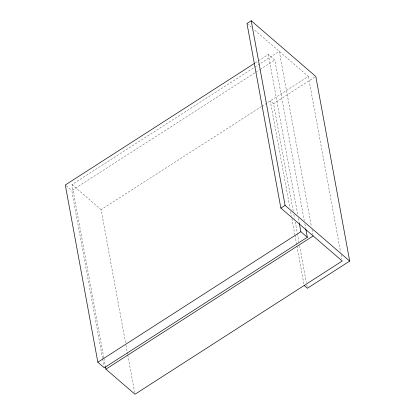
<?xml version="1.0" encoding="UTF-8"?>
<svg xmlns="http://www.w3.org/2000/svg" width="415" height="415" viewBox="0 0 415 415"><rect width="100%" height="100%" fill="white"/><g stroke="black" fill="none" stroke-linecap="round" stroke-linejoin="round"><path stroke-width="0.31" stroke-dasharray="2.08 1.56" d="M255.267 62.873L257.99 61.124M258.535 60.772L268.329 54.474L274.792 60.045L304.278 220.697M103.802 357.72L72.023 184.571L254.193 67.463M254.737 67.111L279.279 51.336L311.411 226.393M102.536 358.223L71.764 190.563L255.194 72.641M255.739 72.293L259.551 69.844M260.096 69.492L274.792 60.045M125.517 342.686L101.099 209.642L261.45 106.562M261.995 106.209L308.355 76.407L253.85 29.408M293.265 211.245L273.516 103.662L314.731 77.169M246.977 23.479L251.397 27.291M273.516 103.662L270.29 100.876L289.914 207.822M72.023 184.571L101.099 209.642M66.224 185.785L71.764 190.563M308.355 76.407L340.601 252.102M341.068 254.649L341.887 259.105M311.997 229.578L312.931 234.672M304.859 223.882L305.679 228.343M268.329 54.474L297.7 214.488M298.401 218.311L299.22 222.772M293.846 214.431L294.546 218.249M295.247 222.067L297.233 232.888M297.353 233.526L298.873 241.8M299.573 245.623L306.348 282.542M306.815 285.089L307.167 286.998M290.614 211.645L291.434 216.101M291.901 218.648L294.821 234.558M294.94 235.196L296.808 245.384M296.927 246.017L303.936 284.213M125.984 345.233L127.151 351.598M127.27 352.236L127.618 354.145M127.737 354.784L134.745 392.979M103.921 358.358L105.322 365.994M102.65 358.861L104.056 366.512"/><path stroke-width="0.62" d="M304.169 285.489L307.401 288.275L349.695 261.082L315.815 76.474L251.205 20.76L246.977 23.479L280.856 208.086L342.235 261.014L134.979 394.25L105.908 369.179L105.436 366.632M254.722 63.22L65.3 184.991L97.831 362.212L104.29 367.783L307.318 237.271L305.798 228.981M280.856 208.086L285.089 205.368L251.205 20.76M97.831 362.212L300.859 231.7L299.334 223.41M105.908 369.179L313.164 235.943M285.089 205.368L349.695 261.082M300.859 231.7L307.318 237.271"/></g></svg>
